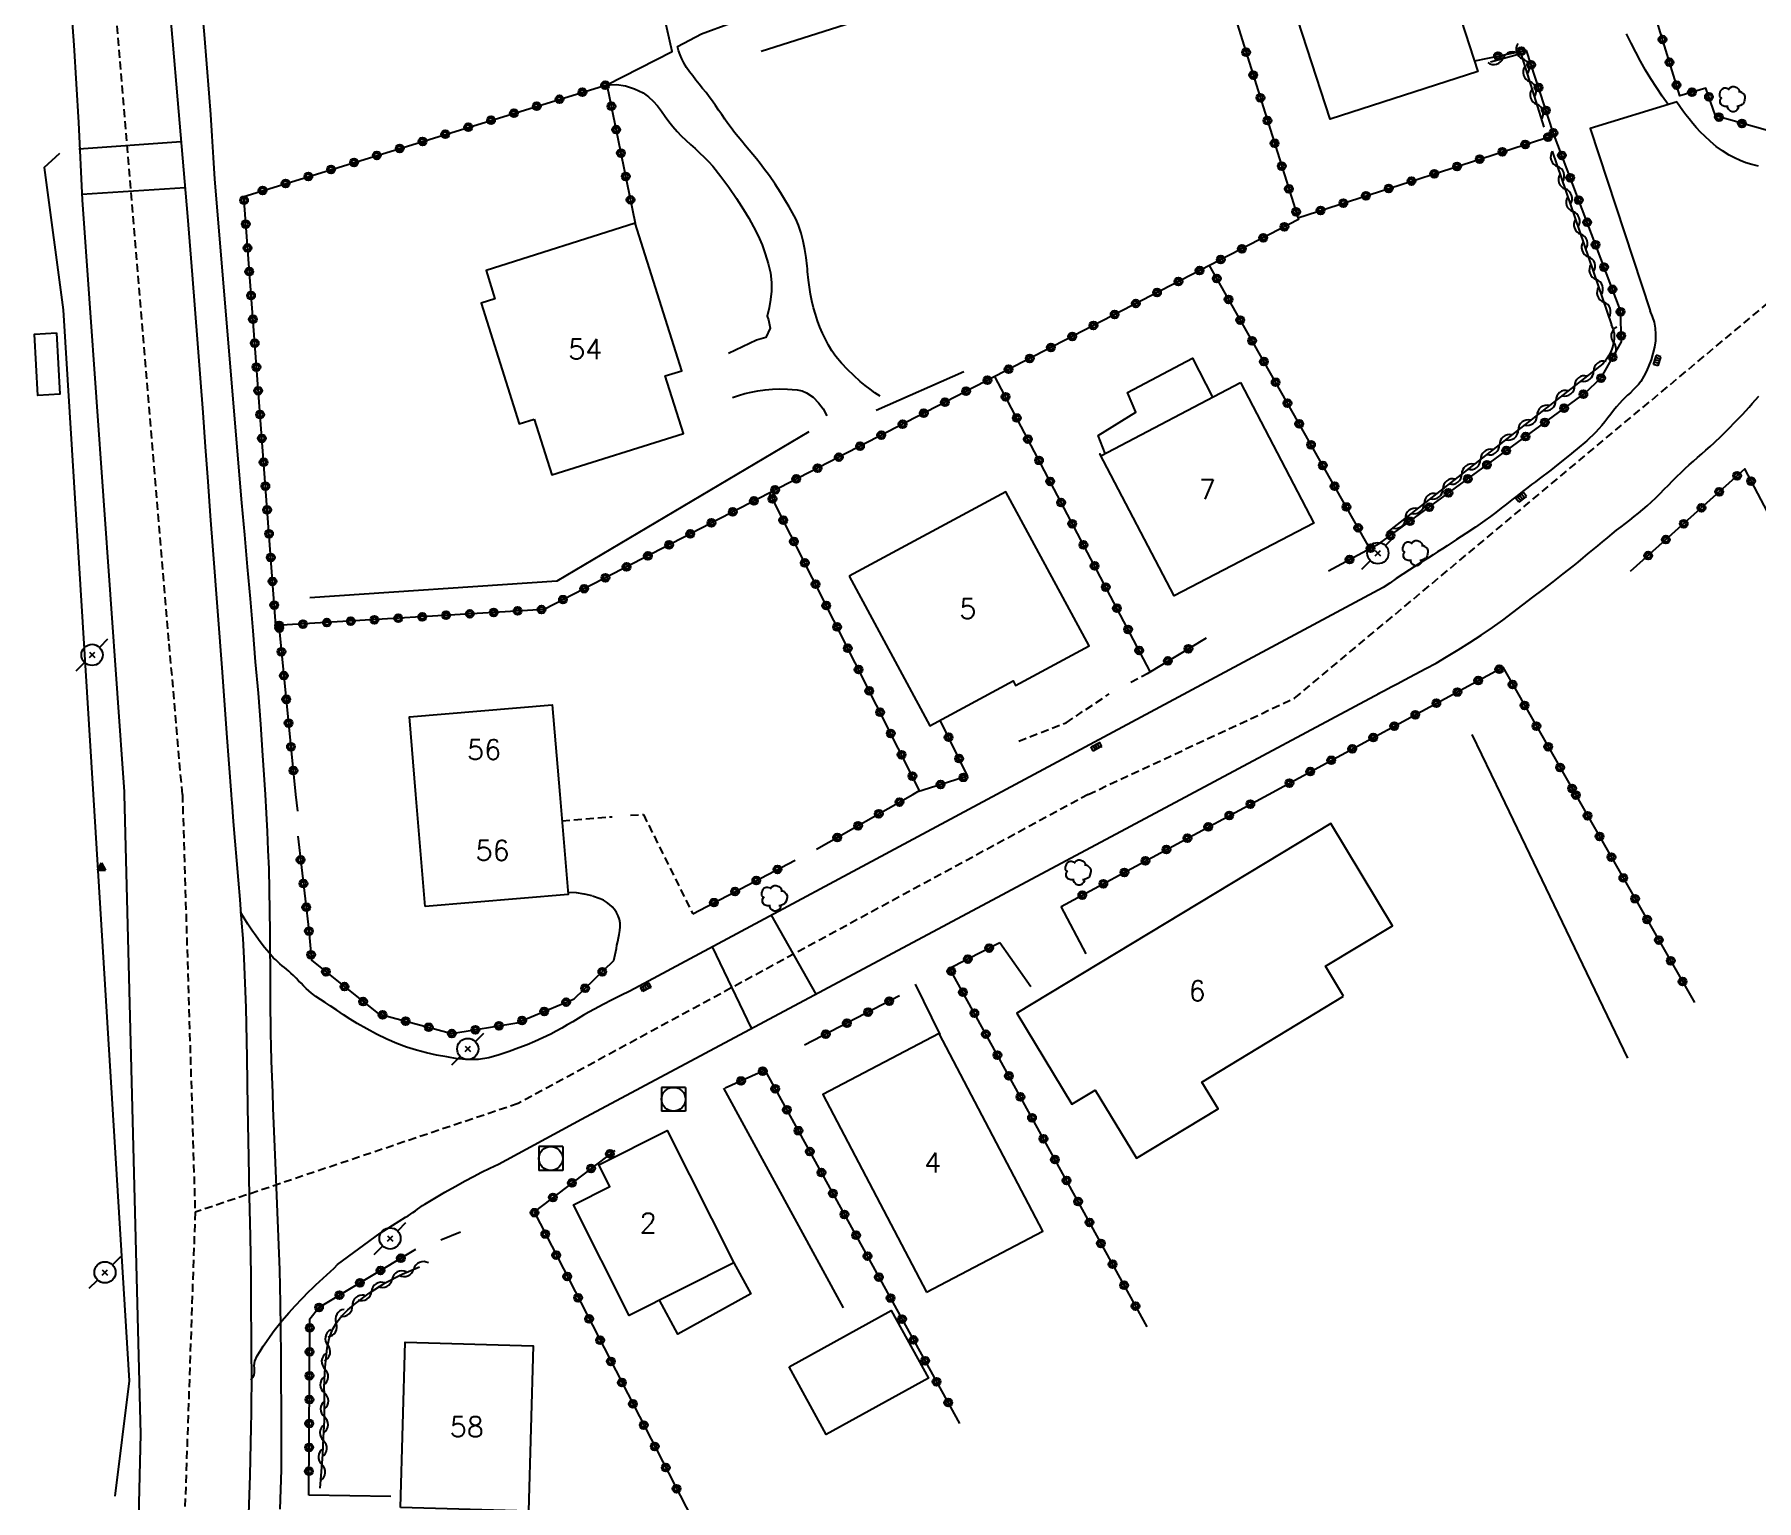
# Model space of a CAD drawing. Header units: millimetres. Extents: x 164000 to 165000, y 151998 to 153000.
# Drawn here: x 164420.4 to 164528.6, y 152126.6 to 152218.7 of the extents above; entities that cross this region are included whole.
import ezdxf
from ezdxf.enums import TextEntityAlignment as Align

# ---------------------------------------------------------------- set-up
doc = ezdxf.new("R2010")
doc.units = ezdxf.units.MM
doc.linetypes.add('DASHED', pattern=[0.75, 0.5, -0.25])
doc.layers.get('0').update_dxf_attribs({"linetype": 'CONTINUOUS'})
for name, color, linetype in [('W0001', 6, 'DASHED'), ('W0008', 7, 'CONTINUOUS'), ('W0014', 7, 'CONTINUOUS'), ('W0016', 2, 'CONTINUOUS'), ('W0017', 7, 'CONTINUOUS'), ('W0020', 2, 'CONTINUOUS'), ('W0051', 7, 'CONTINUOUS'), ('W0071', 7, 'CONTINUOUS'), ('W0101', 7, 'CONTINUOUS'), ('W0104', 1, 'CONTINUOUS'), ('W0112', 1, 'DASHED'), ('W0300', 7, 'CONTINUOUS'), ('W0310', 3, 'CONTINUOUS'), ('W0323', 7, 'CONTINUOUS'), ('W0330', 7, 'CONTINUOUS'), ('W0401', 7, 'CONTINUOUS'), ('W0420', 7, 'CONTINUOUS'), ('W0473', 7, 'CONTINUOUS'), ('W0850', 7, 'CONTINUOUS'), ('W0991', 7, 'CONTINUOUS')]:
    doc.layers.add(name, color=color, linetype=linetype)
doc.styles.get("Standard").update_dxf_attribs({"font": 'romans.shx', "width": 0.85})

# ---------------------------------------------------------------- blocks, each defined once
blk = doc.blocks.new('T473')
for p, q in [((-0.166667, 0.166667), (0.166667, -0.166667)), ((-0.166667, -0.166667), (0.166667, 0.166667)), ((0.500001, 0.500001), (1.000002, 1.000002)), ((-1.000002, -1.000002), (-0.500001, -0.500001))]:
    blk.add_line(p, q)
blk.add_ellipse((0, 0), major_axis=(0.471405, 0.471405), ratio=1, start_param=5.4977871438, end_param=11.780972451)
blk = doc.blocks.new('T401')
for p, q in [((-0.3, 0.3), (0, 0.3)), ((-0.3, -0.25), (-0.3, 0.3)), ((-0.3, 0.15), (0, 0.15)), ((-0.3, 0), (0, 0)), ((0, 0.3), (0, -0.25)), ((-0.3, -0.15), (0, -0.15)), ((-0.3, -0.25), (-0.3, -0.3)), ((-0.3, -0.3), (0, -0.3)), ((0, -0.3), (0, -0.25))]:
    blk.add_line(p, q)
blk = doc.blocks.new('T300')
for p, q in [((-0.8, 0.51), (-0.86, 0.34)), ((-0.86, 0.34), (-0.86, 0.17)), ((-0.86, 0.17), (-0.74, 0.06)), ((-0.69, 0.63), (-0.8, 0.51)), ((-0.8, -0.06), (-0.74, 0.06)), ((-0.74, 0.06), (-0.69, 0.11)), ((-0.57, 0.69), (-0.69, 0.63)), ((-0.46, 0.69), (-0.57, 0.69)), ((-0.29, 0.63), (-0.46, 0.69)), ((-0.29, 0.63), (-0.17, 0.74)), ((-0.23, 0.57), (-0.29, 0.63)), ((-0.17, 0.74), (-0.06, 0.8)), ((-0.06, 0.8), (0.06, 0.8)), ((0.06, 0.8), (0.23, 0.74)), ((0.23, 0.74), (0.34, 0.63)), ((0.34, 0.63), (0.4, 0.51)), ((0.46, 0.46), (0.34, 0.46)), ((0.4, 0.51), (0.4, 0.46)), ((0.57, 0.4), (0.46, 0.46)), ((0.57, 0.4), (0.69, 0.29)), ((0.69, 0.29), (0.74, 0.17)), ((0.74, 0.06), (0.69, -0.17)), ((0.74, 0.17), (0.74, 0.06)), ((-0.8, -0.17), (-0.8, -0.06)), ((-0.8, -0.23), (-0.8, -0.17)), ((-0.74, -0.34), (-0.8, -0.23)), ((-0.69, -0.4), (-0.74, -0.34)), ((-0.51, -0.46), (-0.69, -0.4)), ((-0.4, -0.46), (-0.51, -0.46)), ((-0.4, -0.46), (-0.34, -0.46)), ((-0.34, -0.46), (-0.34, -0.4)), ((-0.34, -0.51), (-0.34, -0.46)), ((-0.29, -0.63), (-0.34, -0.51)), ((-0.17, -0.74), (-0.29, -0.63)), ((-0.06, -0.8), (-0.17, -0.74)), ((0.06, -0.8), (-0.06, -0.8)), ((0.17, -0.74), (0.06, -0.8)), ((0.23, -0.69), (0.17, -0.74)), ((0.29, -0.46), (0.23, -0.46)), ((0.29, -0.63), (0.23, -0.69)), ((0.46, -0.4), (0.29, -0.46)), ((0.34, -0.51), (0.29, -0.63)), ((0.34, -0.51), (0.34, -0.46)), ((0.57, -0.34), (0.46, -0.4)), ((0.63, -0.29), (0.57, -0.34)), ((0.69, -0.17), (0.63, -0.29))]:
    blk.add_line(p, q)
blk = doc.blocks.new('T850')
for p, q in [((-0.25, -0.15), (0, 0.32)), ((0, 0.32), (0.25, -0.15)), ((-0.25, -0.15), (0.25, -0.15))]:
    blk.add_line(p, q)
for major_axis in [(-0.106, 0.106), (-0.0354, 0.0354), (-0.0236, 0.0236)]:
    blk.add_ellipse((0, 0), major_axis=major_axis, ratio=1, start_param=3.926991, end_param=10.210176)
blk = doc.blocks.new('T420')
for p, q in [((0.75, 0.75), (-0.75, 0.75)), ((-0.75, 0.75), (-0.75, -0.75)), ((0.75, 0.75), (0.75, -0.75)), ((0.75, -0.75), (-0.75, -0.75))]:
    blk.add_line(p, q)
blk.add_ellipse((0, 0), major_axis=(-0.53, 0.53), ratio=1, start_param=3.926991, end_param=10.210176)
blk = doc.blocks.new('t323o')
at = {"color": 0, "linetype": 'Continuous'}
for radius in [0.25, 0.15]:
    blk.add_circle((0, 0), radius, dxfattribs=at)
blk = doc.blocks.new('t310o')
at = {"color": 0, "linetype": 'Continuous'}
for centre, start, end in [((-0.5, 0.38), 216.8699, 323.1304), ((0.5, -0.37), 36.8699, 143.1303)]:
    blk.add_arc(centre, 0.625, start, end, dxfattribs=at)

msp = doc.modelspace()

# ---------------------------------------------------------------- linework, layer by layer
at = {"layer": 'W0001'}
for points in [[(164486.6, 152171), (164499.56, 152177.04), (164529.65, 152202.17), (164558.69, 152235.77), (164565.65, 152242.86), (164571.09, 152251.15), (164574.81, 152260.35), (164576.68, 152270.1), (164565.31, 152306.9)], [(164429.72, 152171), (164428.88, 152180.65), (164424.34, 152234.37)], [(164429.72, 152171), (164430.52, 152144.76)], [(164486.6, 152171), (164450.8, 152151.58), (164430.52, 152144.76)], [(164430.52, 152144.76), (164428.69, 152091.55)]]:
    msp.add_lwpolyline(points, dxfattribs=at)
at = {"layer": 'W0008'}
for points in [[(164422.54, 152222.9), (164422.91, 152218.05), (164423.2, 152213.2), (164423.43, 152208.35)], [(164456.38, 152215.57), (164460.48, 152217.65), (164459.52, 152221.94)], [(164523.58, 152214.5), (164518.11, 152212.82), (164521.88, 152201.36)], [(164528.69, 152210.46), (164528.28, 152210.56), (164527.9, 152210.67), (164527.54, 152210.81), (164527.19, 152210.97), (164526.85, 152211.15), (164526.43, 152211.41), (164526.04, 152211.7), (164525.67, 152212.01), (164525.31, 152212.34), (164525.05, 152212.59), (164524.8, 152212.86), (164524.57, 152213.14), (164524.34, 152213.42), (164524.13, 152213.67), (164523.93, 152213.93), (164523.74, 152214.2), (164523.56, 152214.47)], [(164423.43, 152208.35), (164426.07, 152171.16), (164426.07, 152171)], [(164521.86, 152201.36), (164522.01, 152201.02), (164522.13, 152200.65), (164522.2, 152200.28), (164522.23, 152199.91), (164522.22, 152199.49), (164522.16, 152199.08), (164522.06, 152198.68), (164521.94, 152198.29), (164521.81, 152197.94), (164521.66, 152197.59), (164521.49, 152197.26), (164521.29, 152196.94), (164521.15, 152196.75), (164520.99, 152196.57), (164520.82, 152196.4), (164520.65, 152196.23), (164520.47, 152196.07), (164520.3, 152195.91), (164520.13, 152195.74), (164519.97, 152195.56), (164519.78, 152195.34), (164519.59, 152195.11), (164519.41, 152194.87), (164519.23, 152194.64), (164519.04, 152194.4), (164518.86, 152194.17), (164518.66, 152193.95), (164518.46, 152193.73), (164517.9, 152193.2), (164517.31, 152192.7), (164516.71, 152192.22), (164516.11, 152191.74), (164515.88, 152191.55), (164515.64, 152191.36), (164515.4, 152191.18), (164515.16, 152191), (164514.92, 152190.82), (164514.68, 152190.64), (164514.44, 152190.46), (164514.2, 152190.28), (164513.86, 152190.02), (164513.53, 152189.76), (164513.19, 152189.49), (164512.86, 152189.23), (164512.52, 152188.97), (164512.19, 152188.71), (164511.85, 152188.45), (164511.5, 152188.2), (164510.92, 152187.79), (164510.32, 152187.39), (164509.73, 152187), (164509.13, 152186.61), (164508.84, 152186.42), (164508.54, 152186.23), (164508.25, 152186.04), (164507.96, 152185.86), (164507.66, 152185.67), (164507.37, 152185.48), (164507.07, 152185.29), (164506.78, 152185.1), (164506.36, 152184.83), (164505.94, 152184.55), (164505.53, 152184.27), (164505.11, 152184)], [(164504.79, 152177.31), (164505.21, 152177.53), (164505.62, 152177.75), (164506.04, 152177.97), (164506.46, 152178.2), (164507.12, 152178.55), (164507.79, 152178.9), (164508.45, 152179.25), (164509.1, 152179.63), (164509.84, 152180.07), (164510.56, 152180.53), (164511.28, 152181), (164511.99, 152181.49), (164512.63, 152181.95), (164513.26, 152182.42), (164513.89, 152182.9), (164514.52, 152183.38), (164515.16, 152183.86), (164515.8, 152184.35), (164516.43, 152184.85), (164517.06, 152185.34), (164517.37, 152185.59), (164517.67, 152185.85), (164517.98, 152186.1), (164518.29, 152186.35), (164518.59, 152186.61), (164518.9, 152186.86), (164519.2, 152187.11), (164519.51, 152187.37), (164519.78, 152187.59), (164520.06, 152187.8), (164520.34, 152188.02), (164520.61, 152188.23), (164520.89, 152188.45), (164521.16, 152188.67), (164521.43, 152188.89), (164521.7, 152189.12), (164521.97, 152189.37), (164522.24, 152189.63), (164522.51, 152189.9), (164522.77, 152190.16), (164523.03, 152190.43), (164523.29, 152190.7), (164523.56, 152190.96), (164523.83, 152191.22), (164524.08, 152191.46), (164524.34, 152191.69), (164524.6, 152191.92), (164524.86, 152192.15), (164525.13, 152192.38), (164525.39, 152192.61), (164525.65, 152192.85), (164525.9, 152193.08), (164526.36, 152193.52), (164526.8, 152193.96), (164527.25, 152194.41), (164527.68, 152194.86), (164527.89, 152195.09), (164528.1, 152195.32), (164528.3, 152195.55), (164528.51, 152195.78), (164528.71, 152196.01)], [(164505.11, 152184), (164480.86, 152171)], [(164492.98, 152171), (164504.89, 152177.36)], [(164426.07, 152171), (164427.1, 152130.82), (164426.74, 152116.04), (164425.85, 152102.9)], [(164449.56, 152147.78), (164454.79, 152150.61), (164492.98, 152171)], [(164480.86, 152171), (164457.81, 152158.65)], [(164457.81, 152158.65), (164457.25, 152158.37), (164456.7, 152158.09), (164456.15, 152157.81), (164455.6, 152157.51), (164455.25, 152157.32), (164454.91, 152157.13), (164454.57, 152156.92), (164454.23, 152156.72), (164453.89, 152156.52), (164453.55, 152156.32), (164453.2, 152156.13), (164452.85, 152155.95), (164452.36, 152155.71), (164451.86, 152155.49), (164451.36, 152155.28), (164450.85, 152155.09), (164450.24, 152154.86), (164449.61, 152154.64), (164448.97, 152154.46), (164448.32, 152154.36), (164447.65, 152154.34), (164446.98, 152154.4), (164446.33, 152154.51), (164445.68, 152154.63), (164445.04, 152154.77), (164444.42, 152154.94), (164443.8, 152155.13), (164443.19, 152155.36), (164442.55, 152155.63), (164441.92, 152155.95), (164441.3, 152156.28), (164440.69, 152156.62), (164440.25, 152156.89), (164439.83, 152157.16), (164439.41, 152157.45), (164438.99, 152157.73), (164438.69, 152157.92), (164438.4, 152158.11), (164438.11, 152158.3), (164437.83, 152158.51), (164437.66, 152158.66), (164437.49, 152158.81), (164437.33, 152158.97), (164437.17, 152159.14), (164437.01, 152159.3), (164436.86, 152159.46), (164436.7, 152159.62), (164436.53, 152159.78), (164436.4, 152159.9), (164436.26, 152160.02), (164436.13, 152160.13), (164435.99, 152160.24), (164435.85, 152160.36), (164435.71, 152160.48), (164435.58, 152160.6), (164435.45, 152160.72), (164435.16, 152161.05), (164434.88, 152161.39), (164434.61, 152161.74), (164434.35, 152162.1), (164434.09, 152162.47), (164433.84, 152162.84), (164433.6, 152163.23), (164433.37, 152163.61)], [(164434.03, 152134.27), (164434.03, 152134.27), (164434.04, 152134.26), (164434.05, 152134.27), (164434.05, 152134.27), (164434.16, 152134.39), (164434.22, 152134.54), (164434.25, 152134.7), (164434.25, 152134.85), (164434.25, 152134.98), (164434.23, 152135.12), (164434.24, 152135.26), (164434.27, 152135.4), (164434.42, 152135.73), (164434.6, 152136.04), (164434.8, 152136.35), (164435, 152136.64), (164435.23, 152136.98), (164435.48, 152137.32), (164435.73, 152137.64), (164435.99, 152137.96), (164436.4, 152138.43), (164436.81, 152138.88), (164437.24, 152139.33), (164437.67, 152139.77), (164437.89, 152139.99), (164438.11, 152140.2), (164438.34, 152140.41), (164438.57, 152140.62), (164438.8, 152140.83), (164439.03, 152141.04), (164439.25, 152141.25), (164439.47, 152141.47), (164442.15, 152143.45), (164443.73, 152144.44), (164443.89, 152144.53), (164444.05, 152144.63), (164444.2, 152144.74), (164444.35, 152144.85), (164444.49, 152144.96), (164444.64, 152145.06), (164444.79, 152145.17), (164444.95, 152145.27), (164445.57, 152145.65), (164446.2, 152146.02), (164446.84, 152146.38), (164447.48, 152146.73), (164448, 152147), (164448.51, 152147.27), (164449.03, 152147.53), (164449.56, 152147.78)]]:
    msp.add_lwpolyline(points, dxfattribs=at)
at = {"layer": 'W0014'}
for points in [[(164432.8, 152171), (164432.51, 152174.84), (164432.23, 152178.67), (164431.94, 152182.51), (164431.65, 152186.34), (164431.49, 152188.5), (164431.33, 152190.66), (164431.17, 152192.82), (164431.02, 152194.99), (164430.86, 152197.15), (164430.69, 152199.31), (164430.53, 152201.47), (164430.36, 152203.63), (164430.06, 152207.3), (164429.75, 152210.96), (164429.44, 152214.63), (164429.12, 152218.3), (164428.95, 152220.18)], [(164421.05, 152210.37), (164421.05, 152210.37), (164422.02, 152211.27)], [(164433.88, 152125.19), (164433.98, 152128.22), (164434.05, 152131.25), (164434.07, 152132.13), (164434.07, 152133.01), (164434.08, 152133.9), (164434.08, 152134.78), (164434.07, 152135.66), (164434.07, 152136.55), (164434.06, 152137.43), (164434.05, 152138.31), (164434.03, 152140.79), (164433.99, 152143.26), (164433.94, 152145.74), (164433.89, 152148.21), (164433.84, 152151.34), (164433.79, 152154.47), (164433.72, 152157.6), (164433.59, 152160.72), (164433.53, 152161.95), (164433.44, 152163.17), (164433.35, 152164.4), (164433.25, 152165.62), (164433.14, 152166.84), (164433.04, 152168.07), (164432.94, 152169.29), (164432.84, 152170.51), (164432.83, 152170.63), (164432.82, 152170.76), (164432.81, 152170.88), (164432.8, 152171)], [(164442.82, 152126.91), (164437.67, 152126.99)]]:
    msp.add_lwpolyline(points, dxfattribs=at)
at = {"layer": 'W0016'}
for points in [[(164466.7, 152163.41), (164469.49, 152158.46)], [(164465.39, 152156.44), (164465.46, 152156.31), (164463.01, 152161.43)]]:
    msp.add_lwpolyline(points, dxfattribs=at)
at = {"layer": 'W0017'}
for points in [[(164473.53, 152196), (164473.21, 152196.22), (164472.9, 152196.45), (164472.59, 152196.69), (164472.29, 152196.94), (164471.88, 152197.31), (164471.49, 152197.68), (164471.11, 152198.08), (164470.75, 152198.5), (164470.51, 152198.85), (164470.3, 152199.21), (164470.1, 152199.58), (164469.92, 152199.96), (164469.75, 152200.35), (164469.6, 152200.74), (164469.47, 152201.15), (164469.35, 152201.55), (164469.25, 152201.99), (164469.16, 152202.42), (164469.09, 152202.86), (164469.03, 152203.3), (164469.01, 152203.48), (164468.99, 152203.65), (164468.98, 152203.83), (164468.97, 152204.01), (164468.95, 152204.18), (164468.94, 152204.36), (164468.92, 152204.53), (164468.89, 152204.71), (164468.8, 152205.22), (164468.7, 152205.74), (164468.57, 152206.25), (164468.41, 152206.76), (164468.24, 152207.15), (164468.04, 152207.53), (164467.82, 152207.9), (164467.6, 152208.27), (164467.27, 152208.8), (164466.94, 152209.32), (164466.59, 152209.84), (164466.22, 152210.34), (164466.01, 152210.63), (164465.78, 152210.91), (164465.55, 152211.19), (164465.31, 152211.47), (164465.08, 152211.74), (164464.84, 152212.02), (164464.61, 152212.3), (164464.39, 152212.58), (164464.18, 152212.86), (164463.98, 152213.13), (164463.78, 152213.41), (164463.59, 152213.7), (164463.39, 152213.98), (164463.2, 152214.26), (164463, 152214.54), (164462.8, 152214.82), (164462.6, 152215.08), (164462.39, 152215.34), (164462.18, 152215.6), (164461.97, 152215.86), (164461.77, 152216.12), (164461.57, 152216.39), (164461.38, 152216.66), (164461.21, 152216.95), (164461.08, 152217.19), (164460.97, 152217.45), (164460.88, 152217.71), (164460.8, 152217.97)], [(164456.38, 152215.57), (164456.97, 152215.58), (164457.55, 152215.5), (164458.12, 152215.32), (164458.65, 152215.06), (164458.99, 152214.82), (164459.29, 152214.54), (164459.56, 152214.24), (164459.81, 152213.91), (164460.04, 152213.58), (164460.27, 152213.26), (164460.51, 152212.94), (164460.78, 152212.63), (164461.05, 152212.36), (164461.33, 152212.09), (164461.62, 152211.82), (164461.91, 152211.56), (164462.2, 152211.29), (164462.48, 152211.02), (164462.75, 152210.74), (164463.02, 152210.45), (164463.54, 152209.8), (164464.04, 152209.13), (164464.51, 152208.43), (164464.96, 152207.73), (164465.28, 152207.19), (164465.59, 152206.65), (164465.87, 152206.09), (164466.12, 152205.52), (164466.32, 152204.94), (164466.5, 152204.35), (164466.64, 152203.75), (164466.71, 152203.14), (164466.71, 152202.61), (164466.66, 152202.08), (164466.57, 152201.55), (164466.44, 152201.04), (164466.53, 152200.81), (164466.62, 152200.28), (164466.35, 152199.7), (164465.77, 152199.53), (164464.01, 152198.69)], [(164464.26, 152195.92), (164464.64, 152196.05), (164465.04, 152196.17), (164465.44, 152196.27), (164465.85, 152196.35), (164466.31, 152196.41), (164466.77, 152196.45), (164467.24, 152196.47), (164467.71, 152196.45), (164468.01, 152196.43), (164468.32, 152196.4), (164468.63, 152196.34), (164468.92, 152196.21), (164469.32, 152195.94), (164469.67, 152195.6), (164469.96, 152195.21), (164470.19, 152194.78)], [(164486.48, 152160.99), (164484.91, 152163.96)], [(164481.06, 152161.69), (164483, 152158.94)], [(164475.74, 152159.08), (164477.29, 152155.91)], [(164471.24, 152138.75), (164463.72, 152152.55)]]:
    msp.add_lwpolyline(points, dxfattribs=at)
at = {"layer": 'W0020'}
for points in [[(164429.65, 152211.99), (164423.21, 152211.52)], [(164423.4, 152208.7), (164429.89, 152209.11)]]:
    msp.add_lwpolyline(points, dxfattribs=at)
at = {"layer": 'W0051'}
for points in [[(164431.76, 152209.64), (164431.68, 152210.99), (164431.6, 152212.34), (164431.51, 152213.69), (164431.41, 152215.03), (164431.26, 152216.88), (164431.1, 152218.72), (164430.94, 152220.56)], [(164433.46, 152189.31), (164431.76, 152209.64)], [(164434.93, 152171), (164434.9, 152171.61), (164434.86, 152172.23), (164434.82, 152172.84), (164434.78, 152173.45), (164434.64, 152175.41), (164434.49, 152177.36), (164434.32, 152179.32), (164434.16, 152181.27), (164433.99, 152183.28), (164433.82, 152185.29), (164433.64, 152187.3), (164433.46, 152189.31)], [(164435.87, 152126.11), (164435.91, 152127.34), (164435.94, 152128.58), (164435.95, 152129.07), (164435.95, 152129.56), (164435.95, 152130.06), (164435.95, 152130.55), (164435.95, 152131.04), (164435.95, 152131.53), (164435.94, 152132.02), (164435.94, 152132.52), (164435.93, 152134.15), (164435.93, 152135.78), (164435.91, 152137.41), (164435.89, 152139.04), (164435.83, 152141.13), (164435.75, 152143.21), (164435.67, 152145.29), (164435.59, 152147.37), (164435.55, 152148.36), (164435.51, 152149.34), (164435.47, 152150.32), (164435.43, 152151.3), (164435.39, 152152.28), (164435.35, 152153.26), (164435.32, 152154.24), (164435.29, 152155.22), (164435.28, 152155.95), (164435.27, 152156.68), (164435.26, 152157.41), (164435.26, 152158.13), (164435.25, 152158.86), (164435.25, 152159.59), (164435.25, 152160.32), (164435.24, 152161.05), (164435.23, 152162.37), (164435.21, 152163.69), (164435.19, 152165.01), (164435.16, 152166.33), (164435.11, 152167.5), (164435.06, 152168.67), (164435, 152169.83), (164434.93, 152171)]]:
    msp.add_lwpolyline(points, dxfattribs=at)
at = {"layer": 'W0071'}
for points in [[(164460.8, 152217.97), (164462.31, 152218.76), (164485.99, 152227.49)], [(164523.02, 152214.32), (164522.64, 152214.85), (164522.28, 152215.39), (164521.92, 152215.94), (164521.59, 152216.49), (164521.27, 152217.05), (164520.98, 152217.61), (164520.69, 152218.19), (164520.4, 152218.76)]]:
    msp.add_lwpolyline(points, dxfattribs=at)
at = {"layer": 'W0101'}
for points in [[(164508.18, 152225.31), (164511.07, 152216.41), (164501.8, 152213.4), (164498.91, 152222.3), (164508.18, 152225.31)], [(164451.8, 152194.57), (164452.91, 152191.06), (164461.18, 152193.67), (164460.04, 152197.28), (164461.09, 152197.61), (164458.16, 152206.87), (164448.79, 152203.91), (164449.35, 152202.13), (164448.48, 152201.86), (164450.87, 152194.27), (164451.8, 152194.57)], [(164496.16, 152196.86), (164500.77, 152188.04), (164492, 152183.46), (164487.33, 152192.38), (164487.39, 152192.27), (164496.16, 152196.86)], [(164471.59, 152184.7), (164476.66, 152175.31), (164481.89, 152178.14), (164482.04, 152177.84), (164486.66, 152180.34), (164481.43, 152190.01), (164471.59, 152184.7)], [(164502.64, 152158.32), (164501.5, 152160.21), (164505.71, 152162.75), (164501.83, 152169.18), (164482.11, 152157.25), (164485.57, 152151.54), (164487.04, 152152.43), (164489.64, 152148.15), (164494.76, 152151.25), (164493.74, 152152.93), (164502.64, 152158.32)], [(164476.44, 152139.74), (164483.75, 152143.57), (164477.24, 152155.99), (164469.94, 152152.16), (164476.44, 152139.74)], [(164464.35, 152141.58), (164457.78, 152138.27), (164454.28, 152145.22), (164456.56, 152146.37), (164455.88, 152147.73), (164460.17, 152149.89), (164464.35, 152141.58)], [(164443.41, 152126.21), (164443.71, 152136.59), (164451.74, 152136.36), (164451.45, 152125.98), (164443.41, 152126.21)]]:
    msp.add_lwpolyline(points, close=True, dxfattribs=at)
for points in [[(164444.38, 152171), (164443.98, 152175.88), (164452.95, 152176.63), (164453.42, 152171)], [(164444.97, 152163.96), (164444.38, 152171)], [(164453.42, 152171), (164453.94, 152164.71), (164444.97, 152163.96)]]:
    msp.add_lwpolyline(points, dxfattribs=at)
at = {"layer": 'W0104'}
for points in [[(164421.81, 152199.99), (164422.03, 152196.13), (164420.65, 152196.05), (164420.43, 152199.91), (164421.81, 152199.99)], [(164467.82, 152135.05), (164474.23, 152138.58), (164476.57, 152134.34), (164470.15, 152130.8), (164467.82, 152135.05)]]:
    msp.add_lwpolyline(points, close=True, dxfattribs=at)
for points in [[(164487.67, 152192.42), (164487.23, 152193.54), (164489.6, 152195), (164489.07, 152196.24), (164493.14, 152198.4), (164494.41, 152195.94)], [(164464.35, 152141.58), (164465.42, 152139.64), (164460.83, 152137.1), (164459.68, 152139.23)]]:
    msp.add_lwpolyline(points, dxfattribs=at)
at = {"layer": 'W0112'}
for points in [[(164489.28, 152178.04), (164490.52, 152178.71)], [(164482.24, 152174.34), (164485.21, 152175.5), (164487.91, 152177.31)], [(164453.56, 152169.33), (164456.7, 152169.6)], [(164457.86, 152169.7), (164458.67, 152169.73), (164461.77, 152163.5)], [(164456.81, 152160.56), (164456.86, 152160.75), (164456.9, 152160.94), (164456.94, 152161.13), (164456.97, 152161.32), (164457.01, 152161.54), (164457.06, 152161.77), (164457.11, 152161.99), (164457.15, 152162.21), (164457.19, 152162.45), (164457.2, 152162.68), (164457.2, 152162.92), (164457.16, 152163.15), (164457.09, 152163.37), (164456.99, 152163.58), (164456.85, 152163.76), (164456.7, 152163.93), (164456.54, 152164.09), (164456.35, 152164.23), (164456.16, 152164.35), (164455.95, 152164.44), (164455.46, 152164.62), (164454.96, 152164.74), (164454.45, 152164.81), (164453.93, 152164.83)]]:
    msp.add_lwpolyline(points, dxfattribs=at)
at = {"layer": 'W0300'}
for points in [[(164466.06, 152217.68), (164489.28, 152225.07)], [(164478.79, 152197.53), (164473.29, 152195.11)], [(164469.06, 152193.76), (164453.23, 152184.4), (164437.72, 152183.35)], [(164510.69, 152174.77), (164512.51, 152171)], [(164512.51, 152171), (164520.47, 152154.43)]]:
    msp.add_lwpolyline(points, dxfattribs=at)
at = {"layer": 'W0310'}
for points in [[(164511.85, 152217), (164513.77, 152217.54), (164515.2, 152212.9)], [(164515.74, 152211.39), (164519.46, 152200.5)], [(164518.92, 152198.05), (164505.33, 152187.42)], [(164438.37, 152127.42), (164438.45, 152128.48), (164438.53, 152129.55), (164438.59, 152130.61), (164438.64, 152131.68), (164438.65, 152132.1), (164438.65, 152132.52), (164438.64, 152132.93), (164438.64, 152133.35), (164438.63, 152133.77), (164438.64, 152134.19), (164438.66, 152134.61), (164438.69, 152135.02), (164438.75, 152135.62), (164438.81, 152136.22), (164438.94, 152136.82), (164439.15, 152137.4), (164439.42, 152137.85), (164439.74, 152138.26), (164440.11, 152138.62), (164440.5, 152138.96), (164441.45, 152139.68), (164442.46, 152140.32), (164443.52, 152140.87), (164444.62, 152141.33)]]:
    msp.add_lwpolyline(points, dxfattribs=at)
msp.add_lwpolyline([(164519.43, 152200.5, -0.15907), (164519.62, 152199.58, -0.15907), (164518.92, 152198.05)], format="xyb", dxfattribs=at)
at = {"layer": 'W0323'}
for points in [[(164536.9, 152217.52), (164531.7, 152212.01), (164525.98, 152213.61), (164525.39, 152215.36), (164523.74, 152214.87), (164508.15, 152265.74)], [(164509.61, 152220.9), (164512.63, 152221.78), (164510.13, 152229.62), (164494.3, 152224.69), (164499.8, 152207.11), (164452.44, 152182.62), (164435.59, 152181.6), (164433.57, 152208.56), (164456.38, 152215.57), (164458.16, 152206.87)], [(164501.69, 152185.05), (164504.92, 152186.77), (164517.76, 152196.18), (164518.81, 152197.16), (164520.08, 152199.42), (164520.02, 152201.39), (164515.79, 152212.58), (164514.12, 152217.73)], [(164514.12, 152217.73), (164510.86, 152217.06)], [(164499.76, 152207.22), (164515.86, 152212.4)], [(164504.29, 152186.44), (164494.21, 152204.22)], [(164490.49, 152178.71), (164480.73, 152197.25)], [(164538.6, 152171), (164527.82, 152191.44), (164520.64, 152184.99)], [(164475.59, 152171), (164476.01, 152171.24), (164466.58, 152189.93)], [(164435.78, 152181.61), (164436.83, 152171)], [(164490.32, 152178.6), (164494.03, 152180.84)], [(164497.91, 152171), (164512.63, 152178.98), (164517.2, 152171)], [(164475.9, 152171.18), (164479.03, 152172.16), (164477.3, 152175.66)], [(164436.83, 152171), (164436.94, 152169.95)], [(164469.54, 152167.55), (164475.59, 152171)], [(164484.91, 152163.96), (164497.91, 152171)], [(164517.2, 152171), (164524.66, 152157.94)], [(164436.97, 152168.38), (164437.67, 152162.48), (164437.83, 152160.59), (164442.03, 152157.22), (164446.65, 152155.98), (164450.72, 152156.65), (164454.33, 152158.16), (164456.81, 152160.56)], [(164461.77, 152163.5), (164468.19, 152166.87)], [(164490.3, 152137.55), (164477.9, 152160.08), (164481.06, 152161.69)], [(164474.75, 152158.35), (164468.79, 152155.25)], [(164478.53, 152131.48), (164466.31, 152153.68), (164463.8, 152152.55)], [(164456.87, 152148.64), (164451.8, 152144.79)], [(164451.8, 152144.79), (164462.81, 152123.39)], [(164445.95, 152143.03), (164447.19, 152143.52)], [(164437.67, 152126.99), (164437.72, 152138.07), (164438.29, 152138.77), (164444.38, 152142.44)]]:
    msp.add_lwpolyline(points, dxfattribs=at)
at = {"layer": 'W0330'}
for points in [[(164421.05, 152210.37), (164422.24, 152201.44), (164424.11, 152171)], [(164424.11, 152171), (164426.37, 152134.16), (164425.48, 152126.93)]]:
    msp.add_lwpolyline(points, dxfattribs=at)

# ---------------------------------------------------------------- block references
at = {"layer": 'W0300'}
for p in [(164527.09, 152214.66), (164507.19, 152186.15), (164486.02, 152166.09), (164466.95, 152164.47)]:
    msp.add_blockref('T300', p, dxfattribs=at)
at = {"layer": 'W0310'}
for p, rotation in [((164512.66, 152217.23), 15.73200400528664), ((164513.87, 152217.2), 287.1261367950726), ((164514.31, 152215.77), 287.1261367950726), ((164514.75, 152214.34), 287.1261367950726), ((164516.06, 152210.44), 288.8593542658718), ((164516.55, 152209.02), 288.8593542658718), ((164517.03, 152207.6), 288.8593542658718), ((164517.52, 152206.18), 288.8593542658718), ((164518, 152204.76), 288.8593542658718), ((164518.49, 152203.34), 288.8593542658718), ((164518.97, 152201.92), 288.8593542658718), ((164519.59, 152199.37), 258.9726002883491), ((164518.33, 152197.58), 218.0163764995011), ((164517.14, 152196.66), 218.0163764995011), ((164515.96, 152195.74), 218.0163764995011), ((164514.78, 152194.81), 218.0163764995011), ((164513.6, 152193.89), 218.0163764995011), ((164511.23, 152192.04), 218.0163764995011), ((164512.42, 152192.96), 218.0163764995011), ((164510.05, 152191.12), 218.0163764995011), ((164508.87, 152190.19), 218.0163764995011), ((164507.69, 152189.27), 218.0163764995011), ((164506.51, 152188.34), 218.0163764995011), ((164442.89, 152140.55), 27.4896327463798), ((164444.25, 152141.18), 22.65701762522522), ((164441.6, 152139.78), 32.3222468626703), ((164439.38, 152137.79), 59.5311274986765), ((164440.4, 152138.88), 41.06944328900872), ((164438.85, 152136.4), 78.64000553576857), ((164438.68, 152134.91), 85.32594591326435), ((164438.64, 152133.41), 90.42133092800852), ((164438.64, 152131.91), 88.5281714899058), ((164438.58, 152130.41), 86.71569684393329), ((164438.48, 152128.91), 86.04133348687469)]:
    msp.add_blockref('t310o', p, dxfattribs=dict(at, rotation=rotation))
at = {"layer": 'W0323'}
for p, rotation in [((164522.66, 152218.41), 107.0390520846483), ((164496.51, 152217.61), 287.3740360948858), ((164512.33, 152217.37), 191.5673379407945), ((164513.8, 152217.67), 191.5673379407945), ((164514.41, 152216.82), 107.9838018992592), ((164523.1, 152216.98), 107.0390520846483), ((164456.27, 152215.54), 17.08369165216122), ((164496.96, 152216.18), 287.3740360948858), ((164514.88, 152215.39), 107.9838018992592), ((164523.54, 152215.55), 107.0390520846483), ((164451.97, 152214.22), 17.08369165216122), ((164453.4, 152214.66), 17.08369165216122), ((164454.84, 152215.1), 17.08369165216122), ((164456.66, 152214.22), 281.5813454455795), ((164497.41, 152214.75), 287.3740360948858), ((164524.51, 152215.1), 196.4403721686322), ((164525.58, 152214.81), 108.6989936324524), ((164449.1, 152213.34), 17.08369165216122), ((164450.54, 152213.78), 17.08369165216122), ((164497.85, 152213.32), 287.3740360948858), ((164515.34, 152213.96), 107.9838018992592), ((164526.2, 152213.54), 164.4480067756681), ((164527.65, 152213.14), 164.4480067756681), ((164444.8, 152212.01), 17.08369165216122), ((164446.23, 152212.46), 17.08369165216122), ((164447.67, 152212.9), 17.08369165216122), ((164456.96, 152212.75), 281.5813454455795), ((164515.47, 152212.28), 17.8385110598842), ((164515.81, 152212.54), 110.7222942102317), ((164441.93, 152211.13), 17.08369165216122), ((164443.37, 152211.57), 17.08369165216122), ((164457.26, 152211.28), 281.5813454455795), ((164498.3, 152211.89), 287.3740360948858), ((164511.18, 152210.9), 17.8385110598842), ((164512.61, 152211.36), 17.8385110598842), ((164514.04, 152211.82), 17.8385110598842), ((164516.34, 152211.13), 110.7222942102317), ((164437.63, 152209.81), 17.08369165216122), ((164439.06, 152210.25), 17.08369165216122), ((164440.5, 152210.69), 17.08369165216122), ((164457.56, 152209.81), 281.5813454455795), ((164498.75, 152210.46), 287.3740360948858), ((164508.33, 152209.98), 17.8385110598842), ((164509.76, 152210.44), 17.8385110598842), ((164434.76, 152208.93), 17.08369165216122), ((164436.2, 152209.37), 17.08369165216122), ((164499.2, 152209.03), 287.3740360948858), ((164505.47, 152209.06), 17.8385110598842), ((164506.9, 152209.52), 17.8385110598842), ((164516.87, 152209.73), 110.7222942102317), ((164433.59, 152208.31), 94.28915258917216), ((164457.86, 152208.34), 281.5813454455795), ((164499.65, 152207.59), 287.3740360948858), ((164501.19, 152207.68), 17.8385110598842), ((164502.62, 152208.14), 17.8385110598842), ((164504.04, 152208.6), 17.8385110598842), ((164517.4, 152208.33), 110.7222942102317), ((164433.7, 152206.82), 94.28915258917216), ((164498.92, 152206.65), 207.3427742103481), ((164517.93, 152206.93), 110.7222942102317), ((164497.59, 152205.96), 207.3427742103481), ((164518.46, 152205.52), 110.7222942102317), ((164433.81, 152205.32), 94.28915258917216), ((164494.92, 152204.59), 207.3427742103481), ((164496.25, 152205.27), 207.3427742103481), ((164433.92, 152203.83), 94.28915258917216), ((164493.59, 152203.9), 207.3427742103481), ((164494.67, 152203.4), 119.5700981897949), ((164518.99, 152204.12), 110.7222942102317), ((164434.03, 152202.33), 94.28915258917216), ((164490.92, 152202.52), 207.3427742103481), ((164492.26, 152203.21), 207.3427742103481), ((164519.52, 152202.72), 110.7222942102317), ((164488.26, 152201.14), 207.3427742103481), ((164489.59, 152201.83), 207.3427742103481), ((164495.41, 152202.09), 119.5700981897949), ((164520.03, 152201.31), 91.56936117901284), ((164434.15, 152200.84), 94.28915258917216), ((164486.93, 152200.45), 207.3427742103481), ((164496.15, 152200.79), 119.5700981897949), ((164434.26, 152199.34), 94.28915258917216), ((164484.26, 152199.07), 207.3427742103481), ((164485.6, 152199.76), 207.3427742103481), ((164496.89, 152199.49), 119.5700981897949), ((164520.07, 152199.81), 91.56936117901284), ((164482.93, 152198.38), 207.3427742103481), ((164497.63, 152198.18), 119.5700981897949), ((164519.53, 152198.45), 60.77195814971927), ((164434.37, 152197.84), 94.28915258917216), ((164480.27, 152197.01), 207.3427742103481), ((164481.6, 152197.7), 207.3427742103481), ((164498.37, 152196.88), 119.5700981897949), ((164518.8, 152197.15), 42.70938090473238), ((164434.48, 152196.35), 94.28915258917216), ((164478.93, 152196.32), 207.3427742103481), ((164481.41, 152195.97), 117.7656745089142), ((164517.69, 152196.13), 36.24861962830234), ((164434.6, 152194.85), 94.28915258917216), ((164476.27, 152194.94), 207.3427742103481), ((164477.6, 152195.63), 207.3427742103481), ((164482.11, 152194.64), 117.7656745089142), ((164499.11, 152195.57), 119.5700981897949), ((164516.48, 152195.25), 36.24861962830234), ((164473.6, 152193.56), 207.3427742103481), ((164474.94, 152194.25), 207.3427742103481), ((164499.85, 152194.27), 119.5700981897949), ((164515.27, 152194.36), 36.24861962830234), ((164434.71, 152193.36), 94.28915258917216), ((164472.27, 152192.87), 207.3427742103481), ((164482.81, 152193.31), 117.7656745089142), ((164500.59, 152192.96), 119.5700981897949), ((164512.85, 152192.59), 36.24861962830234), ((164514.06, 152193.47), 36.24861962830234), ((164434.82, 152191.86), 94.28915258917216), ((164469.61, 152191.49), 207.3427742103481), ((164470.94, 152192.18), 207.3427742103481), ((164483.51, 152191.98), 117.7656745089142), ((164501.33, 152191.66), 119.5700981897949), ((164511.64, 152191.7), 36.24861962830234), ((164434.93, 152190.36), 94.28915258917216), ((164468.27, 152190.81), 207.3427742103481), ((164484.21, 152190.66), 117.7656745089142), ((164502.07, 152190.35), 119.5700981897949), ((164510.43, 152190.81), 36.24861962830234), ((164527.34, 152191.01), 221.939576338912), ((164528.22, 152190.68), 117.8192897936761), ((164465.61, 152189.43), 207.3427742103481), ((164466.77, 152189.56), 116.7714116647044), ((164466.94, 152190.12), 207.3427742103481), ((164484.9, 152189.33), 117.7656745089142), ((164509.22, 152189.93), 36.24861962830234), ((164526.22, 152190.01), 221.939576338912), ((164435.04, 152188.87), 94.28915258917216), ((164464.28, 152188.74), 207.3427742103481), ((164467.45, 152188.22), 116.7714116647044), ((164502.81, 152189.05), 119.5700981897949), ((164506.8, 152188.15), 36.24861962830234), ((164508.01, 152189.04), 36.24861962830234), ((164525.11, 152189), 221.939576338912), ((164435.16, 152187.37), 94.28915258917216), ((164461.61, 152187.36), 207.3427742103481), ((164462.94, 152188.05), 207.3427742103481), ((164485.6, 152188), 117.7656745089142), ((164503.55, 152187.74), 119.5700981897949), ((164505.59, 152187.27), 36.24861962830234), ((164523.99, 152188), 221.939576338912), ((164458.95, 152185.98), 207.3427742103481), ((164460.28, 152186.67), 207.3427742103481), ((164468.12, 152186.88), 116.7714116647044), ((164486.3, 152186.67), 117.7656745089142), ((164504.33, 152186.46), 28.07247866568144), ((164521.76, 152186), 221.939576338912), ((164522.87, 152187), 221.939576338912), ((164435.27, 152185.88), 94.28915258917216), ((164457.61, 152185.29), 207.3427742103481), ((164468.8, 152185.54), 116.7714116647044), ((164487, 152185.35), 117.7656745089142), ((164503.01, 152185.75), 28.07247866568144), ((164435.38, 152184.38), 94.28915258917216), ((164454.95, 152183.92), 207.3427742103481), ((164456.28, 152184.61), 207.3427742103481), ((164469.48, 152184.2), 116.7714116647044), ((164487.7, 152184.02), 117.7656745089142), ((164435.49, 152182.89), 94.28915258917216), ((164453.62, 152183.23), 207.3427742103481), ((164470.15, 152182.86), 116.7714116647044), ((164488.4, 152182.69), 117.7656745089142), ((164437.29, 152181.7), 183.4792997978688), ((164438.79, 152181.79), 183.4792997978688), ((164440.29, 152181.88), 183.4792997978688), ((164441.78, 152181.97), 183.4792997978688), ((164443.28, 152182.06), 183.4792997978688), ((164444.78, 152182.15), 183.4792997978688), ((164446.28, 152182.25), 183.4792997978688), ((164447.77, 152182.34), 183.4792997978688), ((164449.27, 152182.43), 183.4792997978688), ((164450.77, 152182.52), 183.4792997978688), ((164452.27, 152182.61), 183.4792997978688), ((164435.8, 152181.45), 275.6714447702254), ((164435.8, 152181.61), 183.4792997978688), ((164470.83, 152181.52), 116.7714116647044), ((164489.1, 152181.36), 117.7656745089142), ((164435.94, 152179.96), 275.6714447702254), ((164471.5, 152180.18), 116.7714116647044), ((164489.8, 152180.04), 117.7656745089142), ((164492.89, 152180.15), 31.13990325931442), ((164436.09, 152178.46), 275.6714447702254), ((164472.18, 152178.84), 116.7714116647044), ((164491.6, 152179.38), 31.13990325931442), ((164512.41, 152178.86), 28.45010908343633), ((164472.85, 152177.5), 116.7714116647044), ((164509.78, 152177.43), 28.45010908343633), ((164511.09, 152178.15), 28.45010908343633), ((164513.25, 152177.9), 299.7631607850077), ((164436.24, 152176.97), 275.6714447702254), ((164508.46, 152176.72), 28.45010908343633), ((164514, 152176.59), 299.7631607850077), ((164436.39, 152175.48), 275.6714447702254), ((164473.53, 152176.16), 116.7714116647044), ((164505.82, 152175.29), 28.45010908343633), ((164507.14, 152176), 28.45010908343633), ((164514.74, 152175.29), 299.7631607850077), ((164474.2, 152174.83), 116.7714116647044), ((164477.83, 152174.59), 116.4005628380892), ((164504.5, 152174.57), 28.45010908343633), ((164436.54, 152173.99), 275.6714447702254), ((164474.88, 152173.49), 116.7714116647044), ((164478.49, 152173.25), 116.4005628380892), ((164501.86, 152173.14), 28.45010908343633), ((164503.18, 152173.86), 28.45010908343633), ((164515.49, 152173.99), 299.7631607850077), ((164436.69, 152172.49), 275.6714447702254), ((164475.56, 152172.15), 116.7714116647044), ((164478.76, 152172.07), 17.39166722794732), ((164500.54, 152172.43), 28.45010908343633), ((164516.23, 152172.69), 299.7631607850077), ((164477.33, 152171.62), 17.39166722794732), ((164499.23, 152171.71), 28.45010908343633), ((164516.98, 152171.38), 299.7631607850077), ((164517.22, 152170.96), 299.7631607849589), ((164473.45, 152169.78), 29.71916686892669), ((164474.75, 152170.52), 29.71916686892669), ((164496.78, 152170.39), 28.4501090833937), ((164472.15, 152169.03), 29.71916686892669), ((164494.14, 152168.96), 28.4501090833937), ((164495.46, 152169.68), 28.4501090833937), ((164517.96, 152169.66), 299.7631607849589), ((164470.84, 152168.29), 29.71916686892669), ((164492.83, 152168.25), 28.4501090833937), ((164518.71, 152168.36), 299.7631607849589), ((164437.14, 152166.89), 276.7705438313756), ((164490.19, 152166.82), 28.4501090833937), ((164491.51, 152167.53), 28.4501090833937), ((164519.45, 152167.06), 299.7631607849589), ((164465.76, 152165.59), 27.70891232807364), ((164467.09, 152166.29), 27.70891232807364), ((164487.55, 152165.39), 28.4501090833937), ((164488.87, 152166.1), 28.4501090833937), ((164520.2, 152165.75), 299.7631607849589), ((164437.32, 152165.4), 276.7705438313756), ((164464.43, 152164.9), 27.70891232807364), ((164486.23, 152164.67), 28.4501090833937), ((164520.94, 152164.45), 299.7631607849589), ((164437.5, 152163.91), 276.7705438313756), ((164463.1, 152164.2), 27.70891232807364), ((164437.67, 152162.42), 274.8991105337171), ((164521.69, 152163.15), 299.7631607849589), ((164480.38, 152161.35), 27.14967653423225), ((164522.43, 152161.85), 299.7631607849589), ((164437.8, 152160.93), 274.8991105337171), ((164479.04, 152160.66), 27.14967653423225), ((164523.18, 152160.55), 299.7631607849589), ((164438.73, 152159.86), 321.2954309164193), ((164439.9, 152158.93), 321.2954309164193), ((164456.09, 152159.86), 44.05044118558494), ((164478, 152159.89), 118.8205397624344), ((164523.92, 152159.24), 299.7631607849589), ((164441.07, 152157.99), 321.2954309164193), ((164453.82, 152157.95), 22.68055195183809), ((164455.01, 152158.82), 44.05044118558494), ((164474.11, 152158.02), 207.4907625359443), ((164478.73, 152158.57), 118.8205397624344), ((164442.29, 152157.15), 344.943533519092), ((164451.05, 152156.79), 22.68055195183809), ((164452.44, 152157.37), 22.68055195183809), ((164472.78, 152157.33), 207.4907625359443), ((164479.45, 152157.26), 118.8205397624344), ((164443.74, 152156.76), 344.943533519092), ((164445.19, 152156.37), 344.943533519092), ((164446.64, 152155.98), 344.943533519092), ((164448.12, 152156.22), 9.400775233215487), ((164449.6, 152156.47), 9.400775233215487), ((164470.12, 152155.94), 207.4907625359443), ((164471.45, 152156.63), 207.4907625359443), ((164480.17, 152155.94), 118.8205397624344), ((164480.9, 152154.63), 118.8205397624344), ((164466.16, 152153.62), 204.3045504889222), ((164464.8, 152153), 204.3045504889222), ((164466.95, 152152.51), 118.8355012457108), ((164481.62, 152153.32), 118.8205397624344), ((164482.34, 152152), 118.8205397624344), ((164467.68, 152151.19), 118.8355012457108), ((164483.07, 152150.69), 118.8205397624344), ((164468.4, 152149.88), 118.8355012457108), ((164483.79, 152149.37), 118.8205397624344), ((164456.57, 152148.42), 217.2580048368623), ((164469.12, 152148.57), 118.8355012457108), ((164455.38, 152147.51), 217.2580048368623), ((164469.85, 152147.25), 118.8355012457108), ((164484.51, 152148.06), 118.8205397624344), ((164454.18, 152146.6), 217.2580048368623), ((164470.57, 152145.94), 118.8355012457108), ((164485.24, 152146.75), 118.8205397624344), ((164452.99, 152145.69), 217.2580048368623), ((164485.96, 152145.43), 118.8205397624344), ((164451.83, 152144.73), 297.2336429880322), ((164471.29, 152144.62), 118.8355012457108), ((164486.68, 152144.12), 118.8205397624344), ((164452.51, 152143.39), 297.2336429880322), ((164472.02, 152143.31), 118.8355012457108), ((164487.4, 152142.8), 118.8205397624344), ((164443.44, 152141.87), 31.03826225559389), ((164453.2, 152142.06), 297.2336429880322), ((164472.74, 152142), 118.8355012457108), ((164442.16, 152141.1), 31.03826225559389), ((164453.89, 152140.72), 297.2336429880322), ((164473.46, 152140.68), 118.8355012457108), ((164488.13, 152141.49), 118.8205397624344), ((164439.58, 152139.55), 31.03826225559389), ((164440.87, 152140.33), 31.03826225559389), ((164488.85, 152140.17), 118.8205397624344), ((164438.3, 152138.78), 31.03826225559389), ((164454.57, 152139.39), 297.2336429880322), ((164474.19, 152139.37), 118.8355012457108), ((164489.57, 152138.86), 118.8205397624344), ((164437.72, 152137.49), 89.72118959021265), ((164455.26, 152138.06), 297.2336429880322), ((164474.91, 152138.05), 118.8355012457108), ((164455.95, 152136.72), 297.2336429880322), ((164475.63, 152136.74), 118.8355012457108), ((164437.71, 152135.99), 89.72118959021265), ((164456.63, 152135.39), 297.2336429880322), ((164476.36, 152135.43), 118.8355012457108), ((164437.7, 152134.49), 89.72118959021265), ((164457.32, 152134.06), 297.2336429880322), ((164477.08, 152134.11), 118.8355012457108), ((164437.7, 152132.99), 89.72118959021265), ((164458.01, 152132.72), 297.2336429880322), ((164477.81, 152132.8), 118.8355012457108), ((164437.69, 152131.49), 89.72118959021265), ((164458.69, 152131.39), 297.2336429880322), ((164437.68, 152129.99), 89.72118959021265), ((164459.38, 152130.05), 297.2336429880322), ((164460.07, 152128.72), 297.2336429880322), ((164437.67, 152128.49), 89.72118959021265), ((164460.75, 152127.39), 297.2336429880322)]:
    msp.add_blockref('t323o', p, dxfattribs=dict(at, rotation=rotation))
at = {"layer": 'W0401'}
for p, rotation in [((164522.18, 152198.29), 162.3802106306752), ((164513.69, 152189.77), 128.0650806933426), ((164487.04, 152174.13), 118.1876436062637), ((164458.75, 152159.02), 118.1876436062637)]:
    msp.add_blockref('T401', p, dxfattribs=dict(at, rotation=rotation))
at = {"layer": 'W0420'}
for p in [(164460.56, 152151.85), (164452.85, 152148.13)]:
    msp.add_blockref('T420', p, dxfattribs=at)
at = {"layer": 'W0473'}
for p in [(164504.79, 152186.15), (164424.05, 152179.76), (164447.64, 152155.01), (164442.76, 152143.11), (164424.86, 152140.98)]:
    msp.add_blockref('T473', p, dxfattribs=at)
at = {"layer": 'W0850'}
msp.add_blockref('T850', (164424.64, 152166.39), dxfattribs=at)

# ---------------------------------------------------------------- texts
at = {"layer": 'W0991'}
for s, p in [('54', (164455.02, 152198.96)), ('7', (164494.08, 152190.16)), ('5', (164479.04, 152182.66)), ('56', (164448.67, 152173.81)), ('56', (164449.2, 152167.48)), ('6', (164493.44, 152158.66)), ('4', (164476.84, 152147.87)), ('2', (164458.97, 152144.08)), ('58', (164447.58, 152131.28))]:
    msp.add_text(s, height=1.25, dxfattribs=at).set_placement(p, align=Align.MIDDLE_CENTER)

doc.saveas('drawing.dxf')
